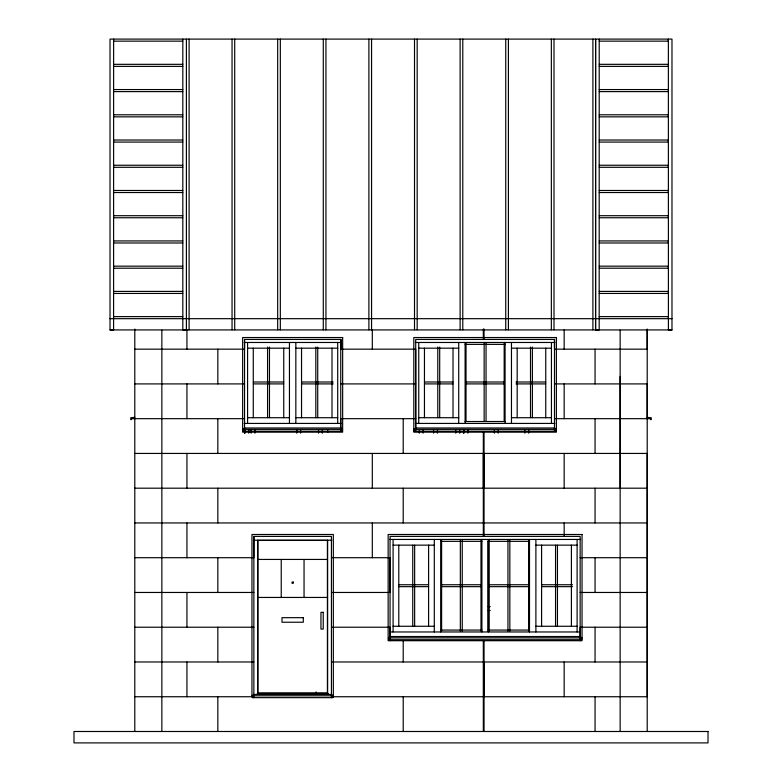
<?xml version="1.0" encoding="UTF-8"?>
<svg xmlns="http://www.w3.org/2000/svg" width="782" height="782" viewBox="0 0 782 782"><rect width="100%" height="100%" fill="white"/><g stroke="black" fill="none" stroke-linecap="round" stroke-linejoin="round"><path stroke-width="1.17" d="M415.711 428.79L415.701 349.163L340.747 349.163L340.747 339.437L244.541 339.437L244.541 349.163L134.797 349.163M331.431 697.652L331.431 536.393L253.857 536.393L253.857 557.703L134.797 557.703M340.747 428.79L340.747 418.673L415.711 418.673M340.747 349.163L340.747 339.437L340.747 431.175M390.052 637.34L390.052 627.223L331.431 627.223M483.325 488.193L483.325 453.433L134.797 453.433M484.048 696.742L484.048 661.983L647.203 661.983M484.048 488.193L484.048 453.433L647.203 453.433L647.203 696.742L332.477 696.742M415.711 431.175L415.711 339.437L554.487 339.437L554.487 349.163L647.203 349.163L647.203 329.984M580.146 637.34L580.146 627.223L647.203 627.223M620.146 488.193L620.146 376.416M647.203 418.673L647.203 383.913L554.487 383.913M134.797 417.334L130.76 417.764L130.76 419.592L131.513 419.592L131.513 418.673L244.541 418.673M113.625 41.153L182.783 41.153M599.217 41.153L668.375 41.153L668.375 39.1L668.405 329.994L671.982 329.994L671.982 39.1L110.018 39.1L110.018 329.994L113.595 329.994L113.625 39.1M113.625 64.329L182.783 64.329M599.217 64.329L668.375 64.329L668.375 66.382L599.217 66.382M113.625 66.382L182.783 66.382M113.625 89.559L182.783 89.559M599.217 89.559L668.375 89.559L668.375 91.611L599.217 91.611M113.625 91.611L182.783 91.611M113.625 114.788L182.783 114.788M599.217 114.788L668.375 114.788L668.375 116.841L599.217 116.841M113.625 116.841L182.783 116.841M113.625 140.017L182.783 140.017M599.217 140.017L668.375 140.017L668.375 142.07L599.217 142.07M113.625 142.07L182.783 142.07M113.625 165.246L182.783 165.246M599.217 165.246L668.375 165.246L668.375 167.299L599.217 167.299M113.625 167.299L182.783 167.299M113.625 190.476L182.783 190.476M599.217 190.476L668.375 190.476L668.375 192.528L599.217 192.528M113.625 192.528L182.783 192.528M113.625 215.705L182.783 215.705M599.217 215.705L668.375 215.705L668.375 217.758L599.217 217.758M113.625 217.758L182.783 217.758M113.625 240.934L182.783 240.934M599.217 240.934L668.375 240.934L668.375 242.987L599.217 242.987M113.625 242.987L182.783 242.987M113.625 266.163L182.783 266.163M599.217 266.163L668.375 266.163L668.375 268.216L599.217 268.216M113.625 268.216L182.783 268.216M113.625 291.393L182.783 291.393M599.217 291.393L668.375 291.393L668.375 293.445L599.217 293.445M113.625 293.445L182.783 293.445M113.625 316.622L182.783 316.622M599.217 316.622L668.375 316.622L668.375 318.675M110.018 318.675L671.982 318.675M110.018 329.926L671.982 329.926M244.16 342.477L341.128 342.477M415.33 342.477L554.868 342.477M465.114 344.373L505.084 344.373M247.581 348.176L289.448 348.176M295.84 348.176L337.707 348.176M418.751 348.176L458.721 348.176M511.467 348.176L551.447 348.176M253.358 381.997L283.68 381.997M301.608 381.997L333.142 381.997M424.499 381.997L452.974 381.997M466.023 381.997L504.175 381.997M516.032 381.997L545.699 381.997M134.797 383.913L244.541 383.913M253.358 383.903L283.68 383.903M301.608 383.903L333.142 383.903M340.747 383.913L415.701 383.913M424.499 383.903L452.974 383.903M466.023 383.903L504.175 383.903M516.032 383.903L545.699 383.903M247.581 417.715L289.448 417.715M295.84 417.715L337.707 417.715M418.751 417.715L458.721 417.715M511.467 417.715L551.447 417.715M554.487 418.673L650.487 418.673L650.487 419.592L651.24 419.592L651.24 417.764L647.203 417.334M465.114 421.518L505.084 421.518M244.16 423.424L341.128 423.424M415.33 423.424L554.868 423.424M244.228 427.979L341.06 427.979M415.398 427.979L554.8 427.979M244.541 428.917L243.016 428.917L243.016 431.175L342.272 431.175L342.272 428.917L340.747 428.917M415.711 428.917L414.186 428.917L414.186 431.175L556.012 431.175L556.012 428.917L554.487 428.917M243.016 429.347L342.272 429.347M414.186 429.347L556.012 429.347M134.797 488.193L647.203 488.193M134.797 522.953L483.325 522.953M484.048 522.953L647.203 522.953M389.671 539.443L580.527 539.443M253.397 540.196L331.891 540.196M440.686 541.339L481.908 541.339M488.291 541.339L529.502 541.339M393.092 545.142L434.303 545.142M535.895 545.142L577.106 545.142M331.431 557.703L390.052 557.703L390.052 592.463L331.431 592.463M580.146 557.703L647.203 557.703M257.884 559.433L327.404 559.433M398.84 584.75L428.556 584.75M441.605 584.75L480.989 584.75M489.2 584.75L528.593 584.75M541.643 584.75L572.541 584.75M398.84 586.656L428.556 586.656M441.605 586.656L480.989 586.656M489.2 586.656L528.593 586.656M541.643 586.656L572.541 586.656M134.797 592.463L253.857 592.463M580.146 592.463L647.203 592.463M257.884 597.448L327.404 597.448M488.085 606.646L490.197 606.646M488.085 610.488L490.197 610.488M393.092 626.265L434.303 626.265M535.895 626.265L577.106 626.265M134.797 627.223L253.857 627.223M440.686 630.067L481.908 630.067M488.291 630.067L529.502 630.067M389.671 631.964L580.527 631.964M389.749 636.528L580.449 636.528M390.052 637.467L388.527 637.467L388.527 639.725L581.671 639.725L581.671 637.467L580.146 637.467M388.527 637.897L581.671 637.897M134.797 661.983L253.857 661.983M331.431 661.983L483.325 661.983M257.659 693.321L327.638 693.321M257.2 693.849L328.303 693.849M253.397 694.455L331.891 694.455M253.857 695.394L252.332 695.394L252.332 697.652L332.956 697.652L332.956 695.394L331.431 695.394M252.332 695.824L332.956 695.824M134.797 696.742L253.27 696.742M647.203 329.036L647.203 731.493M620.146 330.2L620.146 731.493M599.217 39.1L599.178 329.994L595.601 329.994L595.601 39.1L595.561 329.808M595.063 349.163L595.063 383.913M595.063 418.673L595.063 453.433M595.063 488.193L595.063 522.953M595.063 557.703L595.063 592.463M595.063 627.223L595.063 661.983M595.063 696.742L595.063 731.493M592.903 39.1L592.903 329.808M580.146 640.712L580.146 536.393L390.052 536.393L390.052 640.712M577.106 539.443L577.106 631.964M571.407 545.142L571.407 626.265M564.164 329.984L564.164 349.163M564.164 383.913L564.164 418.673M564.164 453.433L564.164 488.193M564.164 522.953L564.164 536.393M564.164 661.983L564.164 696.742M557.449 545.21L557.449 626.196M555.552 545.21L555.552 626.196M554.487 339.437L554.487 431.175M554.008 39.1L554.008 329.808M551.447 342.477L551.447 423.424M551.349 39.1L551.349 329.808M545.748 348.176L545.748 417.715M541.594 545.142L541.594 626.265M535.895 539.443L535.895 631.964M532.405 347.042L532.405 417.637M530.509 347.042L530.509 417.637M529.502 539.443L529.502 631.964M528.691 430.041L528.652 433.16M528.652 541.164L528.691 631.103M528.593 540.352L528.593 631.054M524.81 430.041L524.849 433.16M517.176 348.176L517.176 417.715M511.467 342.477L511.467 423.424M509.844 540.352L509.844 631.054M508.398 39.1L508.398 329.808M507.948 540.352L507.948 631.054M505.739 39.1L505.739 329.808M505.084 342.477L505.084 423.424M504.175 343.386L504.175 421.293M498.281 430.041L498.242 433.16M494.4 430.041L494.439 433.16M489.2 540.352L489.2 631.054M488.291 539.443L488.291 631.964M488.046 541.164L488.085 631.103M486.052 343.386L486.052 421.293M484.146 343.386L484.146 421.293M484.048 329.036L484.048 339.437M484.048 432.163L484.048 536.393M484.048 640.712L484.048 731.493M483.325 329.036L483.325 339.437M483.325 432.163L483.325 536.393M483.325 640.712L483.325 731.493M481.908 539.443L481.908 631.964M480.989 540.352L480.989 631.054M467.871 430.041L467.871 432.456M467.832 430.726L467.832 433.16M466.023 343.386L466.023 421.293M465.114 342.477L465.114 423.424M463.99 430.041L464.029 433.16M463.531 430.041L463.491 433.16M462.778 39.1L462.778 329.808M462.25 540.352L462.25 631.054M460.344 540.352L460.344 631.054M460.119 39.1L460.119 329.808M459.689 430.041L459.689 433.218M458.721 342.477L458.721 423.424M455.701 430.041L455.73 433.16M453.022 348.176L453.022 417.715M441.605 540.352L441.605 631.054M440.686 539.443L440.686 631.964M439.689 347.042L439.689 417.637M437.783 347.042L437.783 417.637M437.461 430.041L437.421 433.16M434.303 539.443L434.303 631.964M433.541 430.041L433.619 433.16M428.604 545.142L428.604 626.265M424.45 348.176L424.45 417.715M423.101 430.041L423.062 433.16M419.269 430.726L419.269 433.218M418.751 342.477L418.751 423.424M417.168 39.1L417.168 329.808M414.646 545.21L414.646 626.196M414.509 39.1L414.509 329.808M412.749 545.21L412.749 626.196M403.209 418.673L403.209 453.433M403.209 488.193L403.209 522.953M403.209 640.712L403.209 661.983M403.209 696.742L403.209 731.493M398.791 545.142L398.791 626.265M393.092 539.443L393.092 631.964M372.31 329.984L372.31 349.163M372.31 453.433L372.31 488.193M372.31 522.953L372.31 557.703M371.558 39.1L371.558 329.808M368.889 39.1L368.889 329.808M337.707 342.477L337.707 423.424M333.337 696.742L333.337 534.497L251.951 534.497L251.951 696.742M332.008 348.176L332.008 417.715M327.668 430.041L327.668 432.456M327.638 540.196L327.638 694.455M325.938 39.1L325.938 329.808M323.279 39.1L323.279 329.808M322.389 430.041L322.389 432.456M322.35 430.726L322.35 433.16M318.509 430.041L318.548 433.16M317.727 347.042L317.727 417.637M316.153 691.865L316.153 694.299M315.82 347.042L315.82 417.637M304.051 559.433L304.051 597.448M301.539 348.176L301.539 417.715M300.62 430.041L300.581 433.16M296.779 430.726L296.779 433.16M296.74 430.041L296.74 432.456M295.84 342.477L295.84 423.424M289.448 342.477L289.448 423.424M283.749 348.176L283.749 417.715M281.237 559.433L281.237 597.448M280.327 39.1L280.327 329.808M277.669 39.1L277.669 329.808M269.467 347.042L269.467 417.637M267.571 347.042L267.571 417.637M257.659 540.196L257.659 694.455M255 430.041L254.961 433.16M253.857 536.393L253.857 697.652M253.28 348.176L253.28 417.715M251.159 430.726L251.159 433.16M251.13 430.041L251.13 432.456M248.725 430.041L248.725 432.456M248.686 430.726L248.686 433.16M247.581 342.477L247.581 423.424M244.883 430.726L244.883 433.16M244.727 430.726L244.727 433.218M244.541 339.437L244.541 431.175M234.708 39.1L234.708 329.808M232.049 39.1L232.049 329.808M217.836 349.163L217.836 383.913M217.836 418.673L217.836 453.433M217.836 488.193L217.836 522.953M217.836 557.703L217.836 592.463M217.836 627.223L217.836 661.983M217.836 696.742L217.836 731.493M189.097 39.1L189.097 329.808M186.937 329.984L186.937 349.163M186.937 383.913L186.937 418.673M186.937 453.433L186.937 488.193M186.937 522.953L186.937 557.703M186.937 592.463L186.937 627.223M186.937 661.983L186.937 696.742M186.399 39.1L186.399 329.994L182.822 329.994L182.822 39.1M161.854 330.19L161.854 731.493M134.797 329.036L134.797 731.493M342.653 337.541L242.645 337.541L242.645 432.163L342.653 432.163L342.653 337.541M556.393 337.541L413.805 337.541L413.805 432.163L556.393 432.163L556.393 337.541M582.043 534.497L388.146 534.497L388.146 640.712L582.043 640.712L582.043 534.497M327.404 540.43L257.884 540.43L257.884 693.087L327.404 693.087L327.404 540.43M293.25 582.091L292.038 582.091L292.038 583.313L293.25 583.313L293.25 582.091M323.23 612.355L320.943 612.355L320.943 629.08L323.23 629.08L323.23 612.355M303.289 617.672L281.999 617.672L281.999 622.237L303.289 622.237L303.289 617.672M708.013 731.493L73.987 731.493L73.987 742.9L708.013 742.9L708.013 731.493"/></g></svg>
